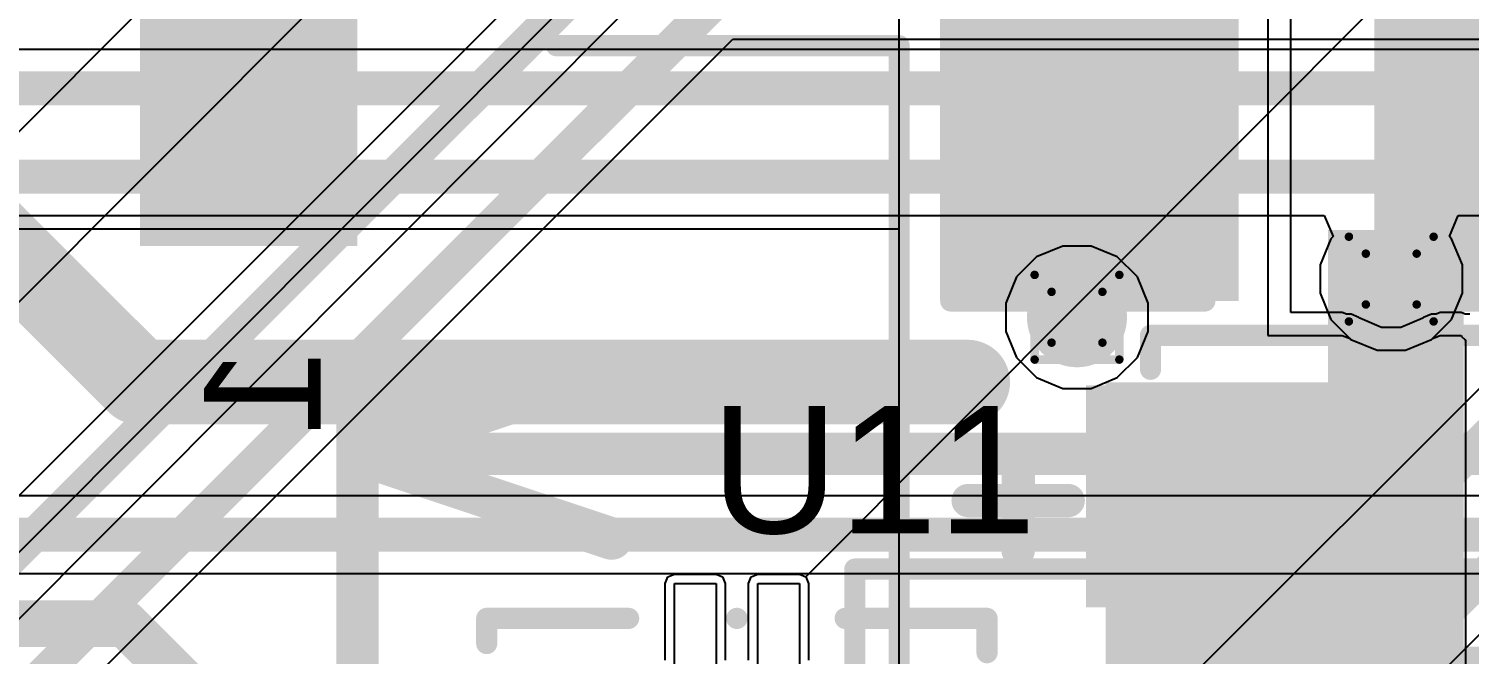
# Model space of a CAD drawing. Header units: inches. Extents: x -6 to 5433, y -4 to 5447.
# Drawn here: x 27.63 to 36.27, y 29.48 to 33.24 of the extents above; entities that cross this region are included whole.
import ezdxf

# ---------------------------------------------------------------- set-up
doc = ezdxf.new("R2010")
doc.units = ezdxf.units.IN
for name, color, linetype in [('Bottom Layer', 5, 'Continuous'), ('Bottom Overlay', 54, 'Continuous'), ('Bottom Paste', 16, 'Continuous'), ('Bottom Solder', 6, 'Continuous'), ('Dimensions', 6, 'Continuous'), ('Drill Drawing', 1, 'Continuous'), ('Ground', 16, 'Continuous'), ('Mechanical 4', 56, 'Continuous'), ('Power', 76, 'Continuous'), ('Top Layer', 1, 'Continuous'), ('Top Overlay', 2, 'Continuous'), ('Top Paste', 8, 'Continuous'), ('Top Solder', 216, 'Continuous'), ('Via Holes', 16, 'Continuous')]:
    doc.layers.add(name, color=color, linetype=linetype)
doc.styles.add('Arial', font='', dxfattribs={"height": 0.2})
doc.styles.get('Arial').set_extended_font_data('Arial')

# ---------------------------------------------------------------- blocks, each defined once
blk = doc.blocks.new('BL_R8812AF1_B_18')
at = {"layer": 'Bottom Layer'}
blk.add_hatch(color=5, dxfattribs=at).paths.add_polyline_path([(-14.6, 5.55), (-12.4, 5.55), (-12.4, 4.45), (-14.6, 4.45)])
at = {"layer": 'Bottom Paste'}
blk.add_hatch(color=16, dxfattribs=at).paths.add_polyline_path([(-14.6, 5.55), (-12.4, 5.55), (-12.4, 4.45), (-14.6, 4.45)])
at = {"layer": 'Bottom Solder'}
blk.add_hatch(color=6, dxfattribs=at).paths.add_polyline_path([(-14.7016, 5.6516), (-12.2984, 5.6516), (-12.2984, 4.3484), (-14.7016, 4.3484)])
at = {"layer": 'Bottom Overlay'}
for points in [[(13.5, 8.9, 0.127, 0.127, 0), (-13.5, 8.9, 0.127, 0.127, 0)], [(-13.5, 6.8458, 0.127, 0.127, 0), (-13.5, 8.9, 0.127, 0.127, 0)]]:
    blk.add_lwpolyline(points, format="xyseb", dxfattribs=at)
for points in [[(-13.5317, 8.9, 0.0635, 0.0635, 1), (-13.4682, 8.9, 0.0635, 0.0635, 1)], [(-13.5317, 8.9, 0.0635, 0.0635, 1), (-13.4682, 8.9, 0.0635, 0.0635, 1)], [(-13.5317, 6.8458, 0.0635, 0.0635, 1), (-13.4682, 6.8458, 0.0635, 0.0635, 1)]]:
    blk.add_lwpolyline(points, format="xyseb", close=True, dxfattribs=at)
at = {"layer": 'Bottom Overlay', "style": 'Arial', "text_generation_flag": 2}
blk.add_text('1', height=0.7, rotation=-180, dxfattribs=at).set_placement((-11.6966, 5.4318))
blk = doc.blocks.new('VSON_10_EP_3_3__41')
at = {"layer": 'Top Layer'}
for p, q in [((-0.3736, 1.191), (-0.3736, 1.7062)), ((-0.3736, 1.7062), (-0.1235, 1.7062)), ((-0.1235, 1.7062), (-0.1235, 1.191)), ((0.1264, 1.191), (0.1264, 1.7062)), ((0.1264, 1.7062), (0.3765, 1.7062)), ((0.3765, 1.7062), (0.3765, 1.191))]:
    blk.add_line(p, q, dxfattribs=at)
at = {"layer": 'Top Overlay'}
for points in [[(-1.4986, 1.4962, 0.127, 0.127, 0), (-0.6477, 1.4962, 0.127, 0.127, 0)], [(-1.4986, 1.3453, 0.127, 0.127, 0), (-1.4986, 1.4962, 0.127, 0.127, 0)], [(0.0005, 1.4962, 0.127, 0.127, 0), (0.0023, 1.4962, 0.127, 0.127, 0)], [(0.6506, 1.4962, 0.127, 0.127, 0), (1.5014, 1.4962, 0.127, 0.127, 0)], [(1.5014, 1.2903, 0.127, 0.127, 0), (1.5014, 1.4962, 0.127, 0.127, 0)]]:
    blk.add_lwpolyline(points, format="xyseb", dxfattribs=at)
for points in [[(-1.5304, 1.4962, 0.0635, 0.0635, 1), (-1.4668, 1.4962, 0.0635, 0.0635, 1)], [(-1.5304, 1.4962, 0.0635, 0.0635, 1), (-1.4668, 1.4962, 0.0635, 0.0635, 1)], [(-0.6795, 1.4962, 0.0635, 0.0635, 1), (-0.616, 1.4962, 0.0635, 0.0635, 1)], [(-0.0312, 1.4962, 0.0635, 0.0635, 1), (0.0323, 1.4962, 0.0635, 0.0635, 1)], [(-0.0295, 1.4962, 0.0635, 0.0635, 1), (0.034, 1.4962, 0.0635, 0.0635, 1)], [(0.6188, 1.4962, 0.0635, 0.0635, 1), (0.6823, 1.4962, 0.0635, 0.0635, 1)], [(1.4696, 1.4962, 0.0635, 0.0635, 1), (1.5331, 1.4962, 0.0635, 0.0635, 1)], [(1.4697, 1.4962, 0.0635, 0.0635, 1), (1.5332, 1.4962, 0.0635, 0.0635, 1)], [(-1.5304, 1.3453, 0.0635, 0.0635, 1), (-1.4668, 1.3453, 0.0635, 0.0635, 1)], [(1.4697, 1.2903, 0.0635, 0.0635, 1), (1.5332, 1.2903, 0.0635, 0.0635, 1)]]:
    blk.add_lwpolyline(points, format="xyseb", close=True, dxfattribs=at)
at = {"layer": 'Top Solder'}
for p, q in [((0.4153, 1.7451), (5400.9779, 5419.2901)), ((-0.4285, 1.7062), (-0.4124, 1.7451)), ((-0.4124, 1.7451), (-0.3736, 1.7612)), ((-0.3736, 1.7612), (-0.1235, 1.7612)), ((-0.1235, 1.7612), (-0.0847, 1.7451)), ((-0.0847, 1.7451), (-0.0686, 1.7062)), ((0.0715, 1.7062), (0.0876, 1.7451)), ((0.0876, 1.7451), (0.1264, 1.7612)), ((0.1264, 1.7612), (0.3765, 1.7612)), ((0.3765, 1.7612), (0.4153, 1.7451)), ((0.4153, 1.7451), (0.4314, 1.7062)), ((-0.4285, 1.246), (-0.4285, 1.7062)), ((-0.0686, 1.7062), (-0.0686, 1.246)), ((0.0715, 1.246), (0.0715, 1.7062)), ((0.4314, 1.7062), (0.4314, 1.246))]:
    blk.add_line(p, q, dxfattribs=at)
blk = doc.blocks.new('WQFN_30_EP_2_5_4_5__43')
at = {"layer": 'Top Solder'}
for p in [(-0.8186, 1.9036), (0.6841, 1.9024), (-1.4658, 1.6525), (1.4499, 1.6459)]:
    blk.add_line(p, (-5421.1797, -5430.6074), dxfattribs=at)
blk = doc.blocks.new('C___0805_174')
at = {"layer": 'Top Layer'}
for points in [[(-1.524, 0.762), (-0.508, 0.762), (-0.508, -0.762), (-1.524, -0.762)], [(0.508, 0.762), (1.524, 0.762), (1.524, -0.762), (0.508, -0.762)]]:
    blk.add_hatch(color=1, dxfattribs=at).paths.add_polyline_path(points)
at = {"layer": 'Top Paste'}
for points in [[(-1.524, 0.762), (-0.508, 0.762), (-0.508, -0.762), (-1.524, -0.762)], [(0.508, 0.762), (1.524, 0.762), (1.524, -0.762), (0.508, -0.762)]]:
    blk.add_hatch(color=8, dxfattribs=at).paths.add_polyline_path(points)
at = {"layer": 'Top Solder'}
for points in [[(-1.594, 0.832), (-0.438, 0.832), (-0.438, -0.832), (-1.594, -0.832)], [(0.438, 0.832), (1.594, 0.832), (1.594, -0.832), (0.438, -0.832)]]:
    blk.add_hatch(color=216, dxfattribs=at).paths.add_polyline_path(points)
at = {"layer": 'Top Overlay'}
for points in [[(-1.6256, -0.8636, 0.127, 0.127, 0), (-1.6256, 0.8636, 0.127, 0.127, 0)], [(-0.6096, 0.8636, 0.127, 0.127, 0), (-1.6256, 0.8636, 0.127, 0.127, 0)], [(1.6256, 0.8636, 0.127, 0.127, 0), (0.6096, 0.8636, 0.127, 0.127, 0)], [(1.6256, -0.8636, 0.127, 0.127, 0), (1.6256, 0.8636, 0.127, 0.127, 0)], [(-0.6096, -0.8636, 0.127, 0.127, 0), (-1.6256, -0.8636, 0.127, 0.127, 0)], [(1.6256, -0.8636, 0.127, 0.127, 0), (0.6096, -0.8636, 0.127, 0.127, 0)]]:
    blk.add_lwpolyline(points, format="xyseb", dxfattribs=at)
for points in [[(-1.6574, 0.8636, 0.0635, 0.0635, 1), (-1.5938, 0.8636, 0.0635, 0.0635, 1)], [(-1.6574, 0.8636, 0.0635, 0.0635, 1), (-1.5938, 0.8636, 0.0635, 0.0635, 1)], [(-0.6413, 0.8636, 0.0635, 0.0635, 1), (-0.5778, 0.8636, 0.0635, 0.0635, 1)], [(0.5778, 0.8636, 0.0635, 0.0635, 1), (0.6413, 0.8636, 0.0635, 0.0635, 1)], [(1.5938, 0.8636, 0.0635, 0.0635, 1), (1.6574, 0.8636, 0.0635, 0.0635, 1)], [(1.5938, 0.8636, 0.0635, 0.0635, 1), (1.6574, 0.8636, 0.0635, 0.0635, 1)], [(-1.6574, -0.8636, 0.0635, 0.0635, 1), (-1.5938, -0.8636, 0.0635, 0.0635, 1)], [(-1.6574, -0.8636, 0.0635, 0.0635, 1), (-1.5938, -0.8636, 0.0635, 0.0635, 1)], [(-0.6413, -0.8636, 0.0635, 0.0635, 1), (-0.5778, -0.8636, 0.0635, 0.0635, 1)], [(0.5778, -0.8636, 0.0635, 0.0635, 1), (0.6413, -0.8636, 0.0635, 0.0635, 1)], [(1.5938, -0.8636, 0.0635, 0.0635, 1), (1.6574, -0.8636, 0.0635, 0.0635, 1)], [(1.5938, -0.8636, 0.0635, 0.0635, 1), (1.6574, -0.8636, 0.0635, 0.0635, 1)]]:
    blk.add_lwpolyline(points, format="xyseb", close=True, dxfattribs=at)
blk = doc.blocks.new('C___1206_B_195')
at = {"layer": 'Bottom Layer'}
for points in [[(-2.032, 0.889), (-0.508, 0.889), (-0.508, -0.889), (-2.032, -0.889)], [(0.508, 0.889), (2.032, 0.889), (2.032, -0.889), (0.508, -0.889)]]:
    blk.add_hatch(color=5, dxfattribs=at).paths.add_polyline_path(points)
at = {"layer": 'Bottom Paste'}
for points in [[(-2.032, 0.889), (-0.508, 0.889), (-0.508, -0.889), (-2.032, -0.889)], [(0.508, 0.889), (2.032, 0.889), (2.032, -0.889), (0.508, -0.889)]]:
    blk.add_hatch(color=16, dxfattribs=at).paths.add_polyline_path(points)
at = {"layer": 'Bottom Solder'}
for points in [[(-2.1336, 0.9906), (-0.4064, 0.9906), (-0.4064, -0.9906), (-2.1336, -0.9906)], [(0.4064, 0.9906), (2.1336, 0.9906), (2.1336, -0.9906), (0.4064, -0.9906)]]:
    blk.add_hatch(color=6, dxfattribs=at).paths.add_polyline_path(points)
at = {"layer": 'Bottom Overlay'}
for points in [[(-0.6096, 0.9906, 0.127, 0.127, 0), (-2.1336, 0.9906, 0.127, 0.127, 0)], [(-2.1336, 0.9906, 0.127, 0.127, 0), (-2.1336, -0.9906, 0.127, 0.127, 0)], [(2.1336, 0.9906, 0.127, 0.127, 0), (0.6096, 0.9906, 0.127, 0.127, 0)], [(2.1336, 0.9906, 0.127, 0.127, 0), (2.1336, -0.9906, 0.127, 0.127, 0)], [(-0.6096, -0.9906, 0.127, 0.127, 0), (-2.1336, -0.9906, 0.127, 0.127, 0)], [(2.1336, -0.9906, 0.127, 0.127, 0), (0.6096, -0.9906, 0.127, 0.127, 0)]]:
    blk.add_lwpolyline(points, format="xyseb", dxfattribs=at)
for points in [[(-2.16535, 0.9906, 0.0635, 0.0635, 1), (-2.10185, 0.9906, 0.0635, 0.0635, 1)], [(-2.16535, 0.9906, 0.0635, 0.0635, 1), (-2.10185, 0.9906, 0.0635, 0.0635, 1)], [(-0.64135, 0.9906, 0.0635, 0.0635, 1), (-0.57785, 0.9906, 0.0635, 0.0635, 1)], [(0.57785, 0.9906, 0.0635, 0.0635, 1), (0.64135, 0.9906, 0.0635, 0.0635, 1)], [(2.10185, 0.9906, 0.0635, 0.0635, 1), (2.16535, 0.9906, 0.0635, 0.0635, 1)], [(2.10185, 0.9906, 0.0635, 0.0635, 1), (2.16535, 0.9906, 0.0635, 0.0635, 1)], [(-2.16535, -0.9906, 0.0635, 0.0635, 1), (-2.10185, -0.9906, 0.0635, 0.0635, 1)], [(-2.16535, -0.9906, 0.0635, 0.0635, 1), (-2.10185, -0.9906, 0.0635, 0.0635, 1)], [(-0.64135, -0.9906, 0.0635, 0.0635, 1), (-0.57785, -0.9906, 0.0635, 0.0635, 1)], [(0.57785, -0.9906, 0.0635, 0.0635, 1), (0.64135, -0.9906, 0.0635, 0.0635, 1)], [(2.10185, -0.9906, 0.0635, 0.0635, 1), (2.16535, -0.9906, 0.0635, 0.0635, 1)], [(2.10185, -0.9906, 0.0635, 0.0635, 1), (2.16535, -0.9906, 0.0635, 0.0635, 1)]]:
    blk.add_lwpolyline(points, format="xyseb", close=True, dxfattribs=at)
blk = doc.blocks.new('C____A_B_196')
at = {"layer": 'Bottom Layer'}
for points in [[(-1.91, 0.565), (-0.49, 0.565), (-0.49, -0.565), (-1.91, -0.565)], [(0.49, 0.565), (1.91, 0.565), (1.91, -0.565), (0.49, -0.565)]]:
    blk.add_hatch(color=5, dxfattribs=at).paths.add_polyline_path(points)
at = {"layer": 'Bottom Paste'}
for points in [[(-1.91, 0.565), (-0.49, 0.565), (-0.49, -0.565), (-1.91, -0.565)], [(0.49, 0.565), (1.91, 0.565), (1.91, -0.565), (0.49, -0.565)]]:
    blk.add_hatch(color=16, dxfattribs=at).paths.add_polyline_path(points)
at = {"layer": 'Bottom Solder'}
for points in [[(-2.0116, 0.6666), (-0.3884, 0.6666), (-0.3884, -0.6666), (-2.0116, -0.6666)], [(0.3884, 0.6666), (2.0116, 0.6666), (2.0116, -0.6666), (0.3884, -0.6666)]]:
    blk.add_hatch(color=6, dxfattribs=at).paths.add_polyline_path(points)
at = {"layer": 'Bottom Overlay'}
for points in [[(-1.6256, 0.762, 0.127, 0.127, 0), (-1.6256, 0.9652, 0.127, 0.127, 0)], [(-1.6256, 0.9652, 0.127, 0.127, 0), (1.6256, 0.9652, 0.127, 0.127, 0)], [(1.6256, 0.7112, 0.127, 0.127, 0), (1.6256, 0.9652, 0.127, 0.127, 0)], [(-2.4192, -0.3254, 0.2, 0.2, 0), (-2.4192, 0.2746, 0.2, 0.2, 0)], [(-2.7192, -0.0254, 0.2, 0.2, 0), (-2.1192, -0.0254, 0.2, 0.2, 0)], [(1.6256, -0.9652, 0.127, 0.127, 0), (1.6256, -0.7112, 0.127, 0.127, 0)], [(-1.6256, -0.9652, 0.127, 0.127, 0), (-1.6256, -0.762, 0.127, 0.127, 0)], [(-1.6256, -0.9652, 0.127, 0.127, 0), (1.6256, -0.9652, 0.127, 0.127, 0)]]:
    blk.add_lwpolyline(points, format="xyseb", dxfattribs=at)
for points in [[(-1.6574, 0.9652, 0.0635, 0.0635, 1), (-1.5938, 0.9652, 0.0635, 0.0635, 1)], [(-1.6574, 0.9652, 0.0635, 0.0635, 1), (-1.5938, 0.9652, 0.0635, 0.0635, 1)], [(1.5938, 0.9652, 0.0635, 0.0635, 1), (1.6574, 0.9652, 0.0635, 0.0635, 1)], [(1.5938, 0.9652, 0.0635, 0.0635, 1), (1.6574, 0.9652, 0.0635, 0.0635, 1)], [(-1.6574, 0.762, 0.0635, 0.0635, 1), (-1.5938, 0.762, 0.0635, 0.0635, 1)], [(1.5938, 0.7112, 0.0635, 0.0635, 1), (1.6574, 0.7112, 0.0635, 0.0635, 1)], [(-2.4692, 0.2746, 0.1, 0.1, 1), (-2.3692, 0.2746, 0.1, 0.1, 1)], [(-2.7692, -0.0254, 0.1, 0.1, 1), (-2.6692, -0.0254, 0.1, 0.1, 1)], [(-2.1692, -0.0254, 0.1, 0.1, 1), (-2.0692, -0.0254, 0.1, 0.1, 1)], [(-2.4692, -0.3254, 0.1, 0.1, 1), (-2.3692, -0.3254, 0.1, 0.1, 1)], [(1.5938, -0.7112, 0.0635, 0.0635, 1), (1.6574, -0.7112, 0.0635, 0.0635, 1)], [(-1.6574, -0.762, 0.0635, 0.0635, 1), (-1.5938, -0.762, 0.0635, 0.0635, 1)], [(-1.6574, -0.9652, 0.0635, 0.0635, 1), (-1.5938, -0.9652, 0.0635, 0.0635, 1)], [(-1.6574, -0.9652, 0.0635, 0.0635, 1), (-1.5938, -0.9652, 0.0635, 0.0635, 1)], [(1.5938, -0.9652, 0.0635, 0.0635, 1), (1.6574, -0.9652, 0.0635, 0.0635, 1)], [(1.5938, -0.9652, 0.0635, 0.0635, 1), (1.6574, -0.9652, 0.0635, 0.0635, 1)]]:
    blk.add_lwpolyline(points, format="xyseb", close=True, dxfattribs=at)

msp = doc.modelspace()

# ---------------------------------------------------------------- hatches: boundary and pattern name
at = {"layer": 'Bottom Layer'}
h = msp.add_hatch(color=5, dxfattribs=at)
edge = h.paths.add_edge_path()
edge.add_arc((35.7997, 31.7341), 0.3, 0, 360)
h = msp.add_hatch(color=5, dxfattribs=at)
edge = h.paths.add_edge_path()
edge.add_arc((33.9151, 31.5051), 0.3, 0, 360)
at = {"layer": 'Ground'}
h = msp.add_hatch(color=16, dxfattribs=at)
edge = h.paths.add_edge_path()
edge.add_arc((35.7997, 31.7341), 0.3, 0, 360)
h = msp.add_hatch(color=16, dxfattribs=at)
edge = h.paths.add_edge_path()
edge.add_arc((33.9151, 31.5051), 0.3, 0, 360)
at = {"layer": 'Power'}
h = msp.add_hatch(color=76, dxfattribs=at)
edge = h.paths.add_edge_path()
edge.add_arc((35.7997, 31.7341), 0.3, 0, 360)
h = msp.add_hatch(color=76, dxfattribs=at)
edge = h.paths.add_edge_path()
edge.add_arc((33.9151, 31.5051), 0.3, 0, 360)
at = {"layer": 'Top Layer'}
for points in [[(35.4204, 30.7161), (36.2332, 30.7161), (36.2332, 32.0294), (35.4204, 32.0294)], [(36.2332, 31.1141), (34.0868, 31.1141), (34.0868, 29.2602), (36.2332, 29.2602)]]:
    msp.add_hatch(color=1, dxfattribs=at).paths.add_polyline_path(points)
h = msp.add_hatch(color=1, dxfattribs=at)
edge = h.paths.add_edge_path()
edge.add_arc((35.7997, 31.7341), 0.3, 0, 360)
h = msp.add_hatch(color=1, dxfattribs=at)
edge = h.paths.add_edge_path()
edge.add_arc((33.9151, 31.5051), 0.3, 0, 360)
at = {"layer": 'Via Holes'}
h = msp.add_hatch(color=7, dxfattribs=at)
edge = h.paths.add_edge_path()
edge.add_arc((35.7997, 31.7341), 0.15, 0, 360)
h = msp.add_hatch(color=7, dxfattribs=at)
edge = h.paths.add_edge_path()
edge.add_arc((33.9151, 31.5051), 0.15, 0, 360)

# ---------------------------------------------------------------- linework, layer by layer
at = {"layer": 'Bottom Layer'}
for p, q in [((32.8484, 32.0337), (32.8484, 34.1324)), ((35.0599, 34.1324), (35.0599, 31.3964)), ((35.1973, 31.5339), (35.1973, 34.1324)), ((32.8484, 32.0337), (15.0175, 32.0337)), ((32.8484, 8.2488), (32.8484, 32.0337)), ((32.8484, 23.5508), (32.8484, 32.0337)), ((35.5062, 31.5339), (35.1973, 31.5339)), ((35.5314, 31.5234), (35.5062, 31.5339)), ((36.0932, 31.5339), (36.068, 31.5234)), ((36.2185, 31.5339), (36.0932, 31.5339)), ((36.2437, 31.5234), (36.2185, 31.5339)), ((35.5588, 31.5234), (35.5314, 31.5234)), ((35.6054, 31.5041), (35.5588, 31.5234)), ((35.6104, 31.4991), (35.6054, 31.5041)), ((35.7421, 31.4446), (35.6104, 31.4991)), ((35.8573, 31.4446), (35.7421, 31.4446)), ((35.989, 31.4991), (35.8573, 31.4446)), ((35.9939, 31.5041), (35.989, 31.4991)), ((36.0406, 31.5234), (35.9939, 31.5041)), ((36.068, 31.5234), (36.0406, 31.5234)), ((36.271, 31.5234), (36.2437, 31.5234)), ((35.0599, 31.3964), (35.5062, 31.3964)), ((35.5062, 31.3964), (35.5528, 31.3771)), ((35.5528, 31.3771), (35.5578, 31.3721)), ((35.5578, 31.3721), (35.7148, 31.3071)), ((35.8846, 31.3071), (36.0416, 31.3721)), ((36.0416, 31.3721), (36.0465, 31.3771)), ((36.0465, 31.3771), (36.0932, 31.3964)), ((36.0932, 31.3964), (36.2185, 31.3964)), ((36.2185, 31.3964), (36.2209, 31.3905)), ((36.2209, 31.3905), (36.2399, 31.3715)), ((36.2399, 31.3715), (36.2458, 31.3691)), ((36.2458, 31.3691), (36.2458, 31.3691)), ((36.2458, 31.3691), (36.2458, 28.5381)), ((35.7148, 31.3071), (35.8846, 31.3071))]:
    msp.add_line(p, q, dxfattribs=at)
for points in [[(26.9484, 32.4556, 0.508, 0.508, 0), (28.2878, 31.1162, 0.508, 0.508, 0)], [(28.2878, 31.1162, 0.508, 0.508, 0), (33.2597, 31.1162, 0.508, 0.508, 0)], [(27.1396, 29.6678, 0.2794, 0.2794, 0), (28.2062, 29.6678, 0.2794, 0.2794, 0)], [(28.2062, 29.6678, 0.2794, 0.2794, 0), (29.3339, 28.5401, 0.2794, 0.2794, 0)]]:
    msp.add_lwpolyline(points, format="xyseb", dxfattribs=at)
for points in [[(28.1608, 31.1162, 0.254, 0.254, 1), (28.4148, 31.1162, 0.254, 0.254, 1)], [(28.1608, 31.1162, 0.254, 0.254, 1), (28.4148, 31.1162, 0.254, 0.254, 1)], [(33.1327, 31.1162, 0.254, 0.254, 1), (33.3867, 31.1162, 0.254, 0.254, 1)], [(28.1363, 29.6678, 0.1397, 0.1397, 1), (28.276, 29.6678, 0.1397, 0.1397, 1)], [(28.1363, 29.6678, 0.1397, 0.1397, 1), (28.276, 29.6678, 0.1397, 0.1397, 1)]]:
    msp.add_lwpolyline(points, format="xyseb", close=True, dxfattribs=at)
at = {"layer": 'Dimensions'}
for points in [[(32.5832, 0.9965, 0.127, 0.127, 0), (32.5832, 29.995, 0.127, 0.127, 0)], [(32.5832, 29.995, 0.127, 0.127, 0), (61.5832, 29.995, 0.127, 0.127, 0)]]:
    msp.add_lwpolyline(points, format="xyseb", dxfattribs=at)
msp.add_lwpolyline([(32.5515, 29.995, 0.0635, 0.0635, 1), (32.615, 29.995, 0.0635, 0.0635, 1)], format="xyseb", close=True, dxfattribs=at)
msp.add_lwpolyline([(32.5515, 29.995, 0.0635, 0.0635, 1), (32.615, 29.995, 0.0635, 0.0635, 1)], format="xyseb", close=True, dxfattribs=at)
at = {"layer": 'Drill Drawing'}
for points in [[(35.5457, 31.9881, 0.0508, 0.0508, 0), (36.0537, 31.9881, 0.0508, 0.0508, 0)], [(35.5457, 31.4801, 0.0508, 0.0508, 0), (35.5457, 31.9881, 0.0508, 0.0508, 0)], [(36.0537, 31.4801, 0.0508, 0.0508, 0), (36.0537, 31.9881, 0.0508, 0.0508, 0)], [(35.6473, 31.8865, 0.0508, 0.0508, 0), (35.9521, 31.8865, 0.0508, 0.0508, 0)], [(35.6473, 31.5817, 0.0508, 0.0508, 0), (35.6473, 31.8865, 0.0508, 0.0508, 0)], [(35.9521, 31.5817, 0.0508, 0.0508, 0), (35.9521, 31.8865, 0.0508, 0.0508, 0)], [(33.6611, 31.7591, 0.0508, 0.0508, 0), (34.1691, 31.7591, 0.0508, 0.0508, 0)], [(33.6611, 31.2511, 0.0508, 0.0508, 0), (33.6611, 31.7591, 0.0508, 0.0508, 0)], [(34.1691, 31.2511, 0.0508, 0.0508, 0), (34.1691, 31.7591, 0.0508, 0.0508, 0)], [(33.7627, 31.6575, 0.0508, 0.0508, 0), (34.0675, 31.6575, 0.0508, 0.0508, 0)], [(33.7627, 31.3527, 0.0508, 0.0508, 0), (33.7627, 31.6575, 0.0508, 0.0508, 0)], [(34.0675, 31.3527, 0.0508, 0.0508, 0), (34.0675, 31.6575, 0.0508, 0.0508, 0)], [(35.6473, 31.5817, 0.0508, 0.0508, 0), (35.9521, 31.5817, 0.0508, 0.0508, 0)], [(35.5457, 31.4801, 0.0508, 0.0508, 0), (36.0537, 31.4801, 0.0508, 0.0508, 0)], [(33.7627, 31.3527, 0.0508, 0.0508, 0), (34.0675, 31.3527, 0.0508, 0.0508, 0)], [(33.6611, 31.2511, 0.0508, 0.0508, 0), (34.1691, 31.2511, 0.0508, 0.0508, 0)]]:
    msp.add_lwpolyline(points, format="xyseb", dxfattribs=at)
for points in [[(35.533, 31.9881, 0.0254, 0.0254, 1), (35.5584, 31.9881, 0.0254, 0.0254, 1)], [(35.533, 31.9881, 0.0254, 0.0254, 1), (35.5584, 31.9881, 0.0254, 0.0254, 1)], [(36.041, 31.9881, 0.0254, 0.0254, 1), (36.0664, 31.9881, 0.0254, 0.0254, 1)], [(36.041, 31.9881, 0.0254, 0.0254, 1), (36.0664, 31.9881, 0.0254, 0.0254, 1)], [(35.6346, 31.8865, 0.0254, 0.0254, 1), (35.66, 31.8865, 0.0254, 0.0254, 1)], [(35.6346, 31.8865, 0.0254, 0.0254, 1), (35.66, 31.8865, 0.0254, 0.0254, 1)], [(35.9394, 31.8865, 0.0254, 0.0254, 1), (35.9648, 31.8865, 0.0254, 0.0254, 1)], [(35.9394, 31.8865, 0.0254, 0.0254, 1), (35.9648, 31.8865, 0.0254, 0.0254, 1)], [(33.6484, 31.7591, 0.0254, 0.0254, 1), (33.6738, 31.7591, 0.0254, 0.0254, 1)], [(33.6484, 31.7591, 0.0254, 0.0254, 1), (33.6738, 31.7591, 0.0254, 0.0254, 1)], [(34.1564, 31.7591, 0.0254, 0.0254, 1), (34.1818, 31.7591, 0.0254, 0.0254, 1)], [(34.1564, 31.7591, 0.0254, 0.0254, 1), (34.1818, 31.7591, 0.0254, 0.0254, 1)], [(33.75, 31.6575, 0.0254, 0.0254, 1), (33.7754, 31.6575, 0.0254, 0.0254, 1)], [(33.75, 31.6575, 0.0254, 0.0254, 1), (33.7754, 31.6575, 0.0254, 0.0254, 1)], [(34.0548, 31.6575, 0.0254, 0.0254, 1), (34.0802, 31.6575, 0.0254, 0.0254, 1)], [(34.0548, 31.6575, 0.0254, 0.0254, 1), (34.0802, 31.6575, 0.0254, 0.0254, 1)], [(35.6346, 31.5817, 0.0254, 0.0254, 1), (35.66, 31.5817, 0.0254, 0.0254, 1)], [(35.6346, 31.5817, 0.0254, 0.0254, 1), (35.66, 31.5817, 0.0254, 0.0254, 1)], [(35.9394, 31.5817, 0.0254, 0.0254, 1), (35.9648, 31.5817, 0.0254, 0.0254, 1)], [(35.9394, 31.5817, 0.0254, 0.0254, 1), (35.9648, 31.5817, 0.0254, 0.0254, 1)], [(35.533, 31.4801, 0.0254, 0.0254, 1), (35.5584, 31.4801, 0.0254, 0.0254, 1)], [(35.533, 31.4801, 0.0254, 0.0254, 1), (35.5584, 31.4801, 0.0254, 0.0254, 1)], [(36.041, 31.4801, 0.0254, 0.0254, 1), (36.0664, 31.4801, 0.0254, 0.0254, 1)], [(36.041, 31.4801, 0.0254, 0.0254, 1), (36.0664, 31.4801, 0.0254, 0.0254, 1)], [(33.75, 31.3527, 0.0254, 0.0254, 1), (33.7754, 31.3527, 0.0254, 0.0254, 1)], [(33.75, 31.3527, 0.0254, 0.0254, 1), (33.7754, 31.3527, 0.0254, 0.0254, 1)], [(34.0548, 31.3527, 0.0254, 0.0254, 1), (34.0802, 31.3527, 0.0254, 0.0254, 1)], [(34.0548, 31.3527, 0.0254, 0.0254, 1), (34.0802, 31.3527, 0.0254, 0.0254, 1)], [(33.6484, 31.2511, 0.0254, 0.0254, 1), (33.6738, 31.2511, 0.0254, 0.0254, 1)], [(33.6484, 31.2511, 0.0254, 0.0254, 1), (33.6738, 31.2511, 0.0254, 0.0254, 1)], [(34.1564, 31.2511, 0.0254, 0.0254, 1), (34.1818, 31.2511, 0.0254, 0.0254, 1)], [(34.1564, 31.2511, 0.0254, 0.0254, 1), (34.1818, 31.2511, 0.0254, 0.0254, 1)]]:
    msp.add_lwpolyline(points, format="xyseb", close=True, dxfattribs=at)
at = {"layer": 'Ground'}
for p, q in [((31.0429, 33.909), (26.6893, 29.5555)), ((27.1338, 28.4551), (31.8516, 33.173)), ((31.8516, 33.173), (42.0976, 33.173)), ((37.1892, 31.9402), (29.9931, 24.7441)), ((33.8301, 31.9321), (33.6732, 31.867)), ((34, 31.9321), (33.8301, 31.9321)), ((34.1569, 31.867), (34, 31.9321)), ((33.6732, 31.867), (33.5531, 31.7469)), ((34.2771, 31.7469), (34.1569, 31.867)), ((33.5531, 31.7469), (33.4881, 31.59)), ((34.3421, 31.59), (34.2771, 31.7469)), ((33.4881, 31.59), (33.4881, 31.4201)), ((34.3421, 31.4201), (34.3421, 31.59)), ((33.4881, 31.4201), (33.5531, 31.2632)), ((34.2771, 31.2632), (34.3421, 31.4201)), ((33.5531, 31.2632), (33.6732, 31.1431)), ((34.1569, 31.1431), (34.2771, 31.2632)), ((33.6732, 31.1431), (33.8301, 31.0781)), ((34, 31.0781), (34.1569, 31.1431)), ((31.3001, 24.5739), (37.8113, 31.0851)), ((33.8301, 31.0781), (34, 31.0781))]:
    msp.add_line(p, q, dxfattribs=at)
for points in [[(26.7859, 29.3224, 0.2032, 0.2032, 0), (31.2077, 33.7442, 0.2032, 0.2032, 0)], [(26.9689, 28.6199, 0.2032, 0.2032, 0), (31.7551, 33.4061, 0.2032, 0.2032, 0)], [(30.0896, 24.511, 0.2032, 0.2032, 0), (37.354, 31.7754, 0.2032, 0.2032, 0)], [(30.0947, 23.6982, 0.2032, 0.2032, 0), (37.7147, 31.3182, 0.2032, 0.2032, 0)]]:
    msp.add_lwpolyline(points, format="xyseb", dxfattribs=at)
at = {"layer": 'Mechanical 4'}
for points in [[(29.6, 30.6857, 0.254, 0.254, 0), (31.124, 31.1937, 0.254, 0.254, 0)], [(29.6, 27.831, 0.254, 0.254, 0), (29.6, 30.9397, 0.254, 0.254, 0)], [(29.6, 30.6857, 0.254, 0.254, 0), (31.124, 30.1777, 0.254, 0.254, 0)], [(29.6, 30.6857, 0.254, 0.254, 0), (39.5211, 30.6857, 0.254, 0.254, 0)]]:
    msp.add_lwpolyline(points, format="xyseb", dxfattribs=at)
for points in [[(31.0605, 31.1937, 0.127, 0.127, 1), (31.1875, 31.1937, 0.127, 0.127, 1)], [(29.5365, 30.9397, 0.127, 0.127, 1), (29.6635, 30.9397, 0.127, 0.127, 1)], [(29.5365, 30.6857, 0.127, 0.127, 1), (29.6635, 30.6857, 0.127, 0.127, 1)], [(29.5365, 30.6857, 0.127, 0.127, 1), (29.6635, 30.6857, 0.127, 0.127, 1)], [(29.5365, 30.6857, 0.127, 0.127, 1), (29.6635, 30.6857, 0.127, 0.127, 1)], [(31.0605, 30.1777, 0.127, 0.127, 1), (31.1875, 30.1777, 0.127, 0.127, 1)]]:
    msp.add_lwpolyline(points, format="xyseb", close=True, dxfattribs=at)
at = {"layer": 'Power'}
for p, q in [((42.2063, 33.1106), (18.3233, 33.1106)), ((18.6128, 32.1158), (35.3979, 32.1158)), ((35.3979, 32.1158), (35.4505, 31.9888)), ((36.1489, 31.9888), (36.2015, 32.1158)), ((36.2015, 32.1158), (44.8007, 32.1158)), ((35.4377, 31.976), (35.3727, 31.819)), ((35.4505, 31.9888), (35.4377, 31.976)), ((36.1617, 31.976), (36.1489, 31.9888)), ((36.2267, 31.819), (36.1617, 31.976)), ((33.8301, 31.9321), (33.6732, 31.867)), ((34, 31.9321), (33.8301, 31.9321)), ((34.1569, 31.867), (34, 31.9321)), ((33.6732, 31.867), (33.5531, 31.7469)), ((34.2771, 31.7469), (34.1569, 31.867)), ((35.3727, 31.819), (35.3727, 31.6492)), ((36.2267, 31.6492), (36.2267, 31.819)), ((33.5531, 31.7469), (33.4881, 31.59)), ((34.3421, 31.59), (34.2771, 31.7469)), ((35.3727, 31.6492), (35.4377, 31.4922)), ((36.1617, 31.4922), (36.2267, 31.6492)), ((33.4881, 31.59), (33.4881, 31.4201)), ((34.3421, 31.4201), (34.3421, 31.59)), ((35.4377, 31.4922), (35.5578, 31.3721)), ((36.0416, 31.3721), (36.1617, 31.4922)), ((33.4881, 31.4201), (33.5531, 31.2632)), ((34.2771, 31.2632), (34.3421, 31.4201)), ((35.5578, 31.3721), (35.7148, 31.3071)), ((35.8846, 31.3071), (36.0416, 31.3721)), ((35.7148, 31.3071), (35.8846, 31.3071)), ((33.5531, 31.2632), (33.6732, 31.1431)), ((34.1569, 31.1431), (34.2771, 31.2632)), ((33.6732, 31.1431), (33.8301, 31.0781)), ((34, 31.0781), (34.1569, 31.1431)), ((33.8301, 31.0781), (34, 31.0781)), ((41.6633, 30.4343), (27.3789, 30.4343)), ((20.0004, 29.9681), (36.5285, 29.9681))]:
    msp.add_line(p, q, dxfattribs=at)
for points in [[(18.3233, 32.8775, 0.2032, 0.2032, 0), (42.5719, 32.8775, 0.2032, 0.2032, 0)], [(18.5163, 32.3489, 0.2032, 0.2032, 0), (45.1663, 32.3489, 0.2032, 0.2032, 0)], [(19.9038, 30.2012, 0.2032, 0.2032, 0), (54.3679, 30.2012, 0.2032, 0.2032, 0)]]:
    msp.add_lwpolyline(points, format="xyseb", dxfattribs=at)
at = {"layer": 'Top Layer'}
for p, q in [((33.8301, 31.9321), (33.6732, 31.867)), ((34, 31.9321), (33.8301, 31.9321)), ((34.1569, 31.867), (34, 31.9321)), ((33.6732, 31.867), (33.5531, 31.7469)), ((34.2771, 31.7469), (34.1569, 31.867)), ((33.5531, 31.7469), (33.4881, 31.59)), ((34.3421, 31.59), (34.2771, 31.7469)), ((33.4881, 31.59), (33.4881, 31.4201)), ((34.3421, 31.4201), (34.3421, 31.59)), ((33.4881, 31.4201), (33.5531, 31.2632)), ((34.2771, 31.2632), (34.3421, 31.4201)), ((33.5531, 31.2632), (33.6732, 31.1431)), ((34.1569, 31.1431), (34.2771, 31.2632)), ((33.6732, 31.1431), (33.8301, 31.0781)), ((34, 31.0781), (34.1569, 31.1431)), ((33.8301, 31.0781), (34, 31.0781))]:
    msp.add_line(p, q, dxfattribs=at)

# ---------------------------------------------------------------- block references
for name, p, rotation in [('WQFN_30_EP_2_5_4_5__43', (11.6724, 16.8857), 180), ('BL_R8812AF1_B_18', (23.9484, 19.6337), 270), ('C___1206_B_195', (35.2917, 32.5933), 180), ('C___0805_174', (35.2742, 29.1921), 270)]:
    msp.add_blockref(name, p, dxfattribs=dict(rotation=rotation))
for name, p in [('VSON_10_EP_3_3__41', (31.8743, 28.203)), ('C____A_B_196', (35.9817, 30.4312))]:
    msp.add_blockref(name, p)

# ---------------------------------------------------------------- texts
at = {"layer": 'Top Overlay', "style": 'Arial'}
msp.add_text('U11', height=0.762, dxfattribs=at).set_placement((31.7178, 30.2102))

doc.saveas('drawing.dxf')
